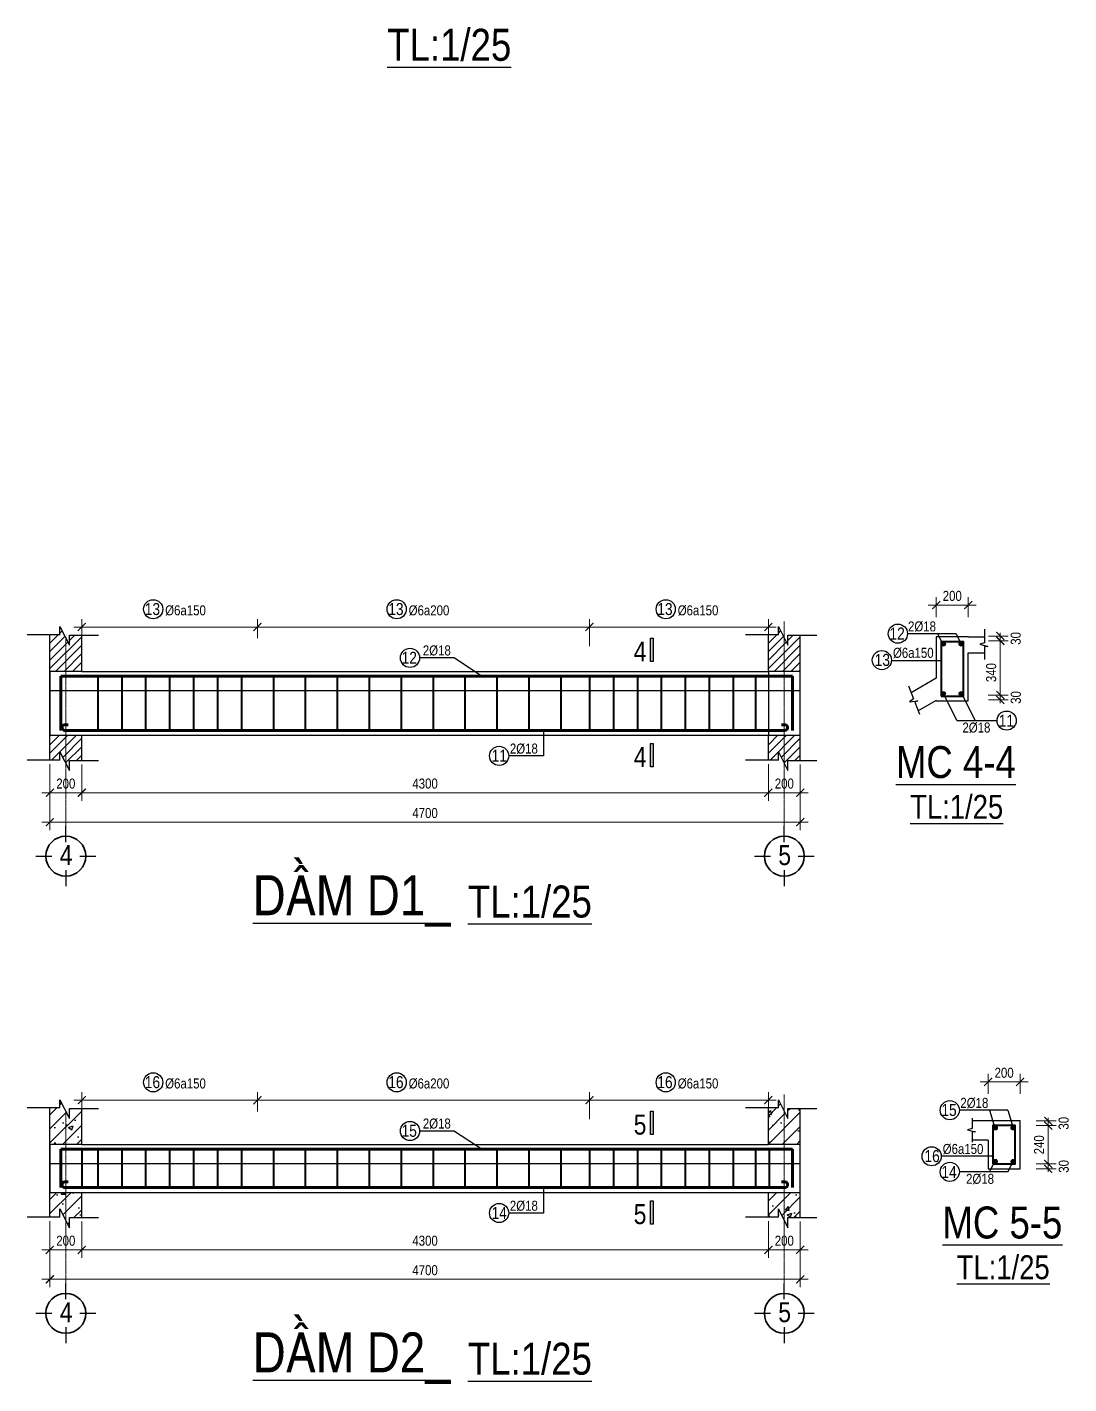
# Model space of a CAD drawing. Header units: inches. Extents: x 144294 to 230514, y 74821 to 112587.
# Drawn here: x 184535 to 191060, y 88328 to 96826 of the extents above; entities that cross this region are included whole.
import ezdxf
from ezdxf.enums import TextEntityAlignment as Align

# ---------------------------------------------------------------- set-up
doc = ezdxf.new("R2010")
doc.units = ezdxf.units.IN
doc.header["$LTSCALE"] = 3.5
doc.header["$MEASUREMENT"] = 0
doc.linetypes.add('CENTERX2', pattern=[4, 2.5, -0.5, 0.5, -0.5])
doc.linetypes.add('DASHEDX2', pattern=[1.5, 1, -0.5])
for name, color, linetype, lineweight in [('5.TRUC', 1, 'CENTERX2', 9), ('lop1', 7, 'Continuous', 30), ('lop3', 5, 'Continuous', 60), ('lop4', 6, 'Continuous', 40), ('VONGTRON', 7, 'Continuous', 35)]:
    doc.layers.add(name, color=color, linetype=linetype, lineweight=lineweight)
for name, color, linetype in [('duongkichthuoc', 4, 'Continuous'), ('NETDUTDUT', 4, 'DASHEDX2'), ('text', 3, 'Continuous')]:
    doc.layers.add(name, color=color, linetype=linetype)
doc.styles.add('Helve-Condense', font='VHELVCN0.TTF')
doc.styles.add('Text.Helve-condense', font='VHELVCN0.TTF')
doc.dimstyles.new('TL25', dxfattribs={"dimscale": 25, "dimtxt": 2.5, "dimasz": 2, "dimexe": 2, "dimexo": 1, "dimgap": 1, "dimtad": 1, "dimdec": 0, "dimzin": 0, "dimdsep": 46, "dimtxsty": 'Helve-Condense', "dimblk": 'ARCHTICK', "dimcen": 2, "dimdle": 2, "dimclrd": 4, "dimclre": 4, "dimclrt": 4, "dimadec": 0, "dimazin": 0, "dimtfac": 0.004, "dimtdec": 0, "dimtmove": 2, "dimatfit": 3, "dimfxl": 1, "dimtolj": 1, "dimtzin": 0, "dimlwd": 9, "dimlwe": 13, "dimarcsym": 1})

# ---------------------------------------------------------------- blocks, each defined once
blk = doc.blocks.new('_ArchTick')
at = {"color": 0, "linetype": 'ByBlock', "const_width": 0.15}
blk.add_lwpolyline([(-0.5, -0.5), (0.5, 0.5)], dxfattribs=at)
blk = doc.blocks.new('*D10')
at = {"layer": 'DEFPOINTS', "color": 0, "transparency": 16777216}
for p in [(190429.3, 93206.4), (190229.3, 93106.5), (190429.3, 93106.5)]:
    blk.add_point(p, dxfattribs=at)
at = {"layer": 'duongkichthuoc', "color": 4, "linetype": 'Continuous', "lineweight": 13, "transparency": 16777216}
for p, q in [((190229.3, 93131.5), (190229.3, 93256.4)), ((190429.3, 93131.5), (190429.3, 93256.4))]:
    blk.add_line(p, q, dxfattribs=at)
at = {"layer": 'duongkichthuoc', "color": 4, "linetype": 'Continuous', "lineweight": 9, "transparency": 16777216}
blk.add_line((190179.3, 93206.4), (190479.3, 93206.4), dxfattribs=at)
at = {"layer": 'duongkichthuoc', "color": 4, "lineweight": 9, "transparency": 16777216, "xscale": 50, "yscale": 50, "zscale": 50, "rotation": 180}
blk.add_blockref('_ArchTick', (190229.3, 93206.4), dxfattribs=at)
at = {"layer": 'duongkichthuoc', "color": 4, "lineweight": 9, "transparency": 16777216, "xscale": 50, "yscale": 50, "zscale": 50}
blk.add_blockref('_ArchTick', (190429.3, 93206.4), dxfattribs=at)
at = {"layer": 'duongkichthuoc', "color": 4, "transparency": 16777216, "insert": (190329.3, 93263.4), "char_height": 62.5, "attachment_point": 5, "style": 'Helve-Condense'}
blk.add_mtext('\\A1;200', dxfattribs=at)
blk = doc.blocks.new('*D11')
at = {"layer": 'DEFPOINTS', "color": 0, "transparency": 16777216}
for p in [(190530.9, 93012.6), (190530.9, 92982.6), (190630.4, 92982.6)]:
    blk.add_point(p, dxfattribs=at)
at = {"layer": 'duongkichthuoc', "color": 4, "linetype": 'Continuous', "lineweight": 13, "transparency": 16777216}
for p, q in [((190555.9, 93012.6), (190680.4, 93012.6)), ((190555.9, 92982.6), (190680.4, 92982.6))]:
    blk.add_line(p, q, dxfattribs=at)
at = {"layer": 'duongkichthuoc', "color": 4, "linetype": 'Continuous', "lineweight": 9, "transparency": 16777216}
blk.add_line((190630.4, 93012.6), (190630.4, 92982.6), dxfattribs=at)
at = {"layer": 'duongkichthuoc', "color": 4, "transparency": 16777216, "insert": (190727.1, 92997.6), "char_height": 62.5, "attachment_point": 5, "rotation": 90, "style": 'Helve-Condense'}
blk.add_mtext('\\A1;30', dxfattribs=at)
blk = doc.blocks.new('*D12')
at = {"layer": 'DEFPOINTS', "color": 0, "transparency": 16777216}
for p in [(190528.8, 92642.6), (190530.9, 92612.6), (190630.4, 92612.6)]:
    blk.add_point(p, dxfattribs=at)
at = {"layer": 'duongkichthuoc', "color": 4, "linetype": 'Continuous', "lineweight": 13, "transparency": 16777216}
for p, q in [((190553.8, 92642.6), (190680.4, 92642.6)), ((190555.9, 92612.6), (190680.4, 92612.6))]:
    blk.add_line(p, q, dxfattribs=at)
at = {"layer": 'duongkichthuoc', "color": 4, "linetype": 'Continuous', "lineweight": 9, "transparency": 16777216}
blk.add_line((190630.4, 92642.6), (190630.4, 92612.6), dxfattribs=at)
at = {"layer": 'duongkichthuoc', "color": 4, "transparency": 16777216, "insert": (190728, 92627.6), "char_height": 62.5, "attachment_point": 5, "rotation": 90, "style": 'Helve-Condense'}
blk.add_mtext('\\A1;30', dxfattribs=at)
blk = doc.blocks.new('*D82')
at = {"layer": 'DEFPOINTS', "color": 0, "transparency": 16777216}
for p in [(184877.6, 92232.8), (189177.6, 92235.7), (189177.6, 92031)]:
    blk.add_point(p, dxfattribs=at)
at = {"layer": 'duongkichthuoc', "color": 4, "linetype": 'Continuous', "lineweight": 13, "transparency": 16777216}
for p, q in [((184877.6, 92207.8), (184877.6, 91981)), ((189177.6, 92210.7), (189177.6, 91981))]:
    blk.add_line(p, q, dxfattribs=at)
at = {"layer": 'duongkichthuoc', "color": 4, "linetype": 'Continuous', "lineweight": 9, "transparency": 16777216}
blk.add_line((184827.6, 92031), (189227.6, 92031), dxfattribs=at)
at = {"layer": 'duongkichthuoc', "color": 4, "lineweight": 9, "transparency": 16777216, "xscale": 50, "yscale": 50, "zscale": 50, "rotation": 180}
blk.add_blockref('_ArchTick', (184877.6, 92031), dxfattribs=at)
at = {"layer": 'duongkichthuoc', "color": 4, "lineweight": 9, "transparency": 16777216, "xscale": 50, "yscale": 50, "zscale": 50}
blk.add_blockref('_ArchTick', (189177.6, 92031), dxfattribs=at)
at = {"layer": 'duongkichthuoc', "color": 4, "transparency": 16777216, "insert": (187027.6, 92087.9), "char_height": 62.5, "attachment_point": 5, "style": 'Helve-Condense'}
blk.add_mtext('\\A1;4300', dxfattribs=at)
blk = doc.blocks.new('*D83')
at = {"layer": 'DEFPOINTS', "color": 0, "transparency": 16777216}
for p in [(184677.6, 92235.7), (184877.6, 92232.8), (184877.6, 92031)]:
    blk.add_point(p, dxfattribs=at)
at = {"layer": 'duongkichthuoc', "color": 4, "linetype": 'Continuous', "lineweight": 13, "transparency": 16777216}
for p, q in [((184677.6, 92210.7), (184677.6, 91981)), ((184877.6, 92207.8), (184877.6, 91981))]:
    blk.add_line(p, q, dxfattribs=at)
at = {"layer": 'duongkichthuoc', "color": 4, "linetype": 'Continuous', "lineweight": 9, "transparency": 16777216}
blk.add_line((184627.6, 92031), (184927.6, 92031), dxfattribs=at)
at = {"layer": 'duongkichthuoc', "color": 4, "lineweight": 9, "transparency": 16777216, "xscale": 50, "yscale": 50, "zscale": 50, "rotation": 180}
blk.add_blockref('_ArchTick', (184677.6, 92031), dxfattribs=at)
at = {"layer": 'duongkichthuoc', "color": 4, "lineweight": 9, "transparency": 16777216, "xscale": 50, "yscale": 50, "zscale": 50}
blk.add_blockref('_ArchTick', (184877.6, 92031), dxfattribs=at)
at = {"layer": 'duongkichthuoc', "color": 4, "transparency": 16777216, "insert": (184777.6, 92087.9), "char_height": 62.5, "attachment_point": 5, "style": 'Helve-Condense'}
blk.add_mtext('\\A1;200', dxfattribs=at)
blk = doc.blocks.new('*D84')
at = {"layer": 'DEFPOINTS', "color": 0, "transparency": 16777216}
for p in [(189177.6, 92235.7), (189377.6, 92232.8), (189377.6, 92031)]:
    blk.add_point(p, dxfattribs=at)
at = {"layer": 'duongkichthuoc', "color": 4, "linetype": 'Continuous', "lineweight": 13, "transparency": 16777216}
for p, q in [((189177.6, 92210.7), (189177.6, 91981)), ((189377.6, 92207.8), (189377.6, 91981))]:
    blk.add_line(p, q, dxfattribs=at)
at = {"layer": 'duongkichthuoc', "color": 4, "linetype": 'Continuous', "lineweight": 9, "transparency": 16777216}
blk.add_line((189127.6, 92031), (189427.6, 92031), dxfattribs=at)
at = {"layer": 'duongkichthuoc', "color": 4, "lineweight": 9, "transparency": 16777216, "xscale": 50, "yscale": 50, "zscale": 50, "rotation": 180}
blk.add_blockref('_ArchTick', (189177.6, 92031), dxfattribs=at)
at = {"layer": 'duongkichthuoc', "color": 4, "lineweight": 9, "transparency": 16777216, "xscale": 50, "yscale": 50, "zscale": 50}
blk.add_blockref('_ArchTick', (189377.6, 92031), dxfattribs=at)
at = {"layer": 'duongkichthuoc', "color": 4, "transparency": 16777216, "insert": (189277.6, 92087.9), "char_height": 62.5, "attachment_point": 5, "style": 'Helve-Condense'}
blk.add_mtext('\\A1;200', dxfattribs=at)
blk = doc.blocks.new('*D81')
at = {"layer": 'DEFPOINTS', "color": 0, "transparency": 16777216}
for p in [(184677.6, 92031), (189377.6, 92031), (189377.6, 91846.5)]:
    blk.add_point(p, dxfattribs=at)
at = {"layer": 'duongkichthuoc', "color": 4, "linetype": 'Continuous', "lineweight": 13, "transparency": 16777216}
for p, q in [((184677.6, 92006), (184677.6, 91796.5)), ((189377.6, 92006), (189377.6, 91796.5))]:
    blk.add_line(p, q, dxfattribs=at)
at = {"layer": 'duongkichthuoc', "color": 4, "linetype": 'Continuous', "lineweight": 9, "transparency": 16777216}
blk.add_line((184627.6, 91846.5), (189427.6, 91846.5), dxfattribs=at)
at = {"layer": 'duongkichthuoc', "color": 4, "lineweight": 9, "transparency": 16777216, "xscale": 50, "yscale": 50, "zscale": 50, "rotation": 180}
blk.add_blockref('_ArchTick', (184677.6, 91846.5), dxfattribs=at)
at = {"layer": 'duongkichthuoc', "color": 4, "lineweight": 9, "transparency": 16777216, "xscale": 50, "yscale": 50, "zscale": 50}
blk.add_blockref('_ArchTick', (189377.6, 91846.5), dxfattribs=at)
at = {"layer": 'duongkichthuoc', "color": 4, "transparency": 16777216, "insert": (187027.6, 91903.4), "char_height": 62.5, "attachment_point": 5, "style": 'Helve-Condense'}
blk.add_mtext('\\A1;4700', dxfattribs=at)
blk = doc.blocks.new('*D86')
at = {"layer": 'DEFPOINTS', "color": 0, "transparency": 16777216}
for p in [(184877.6, 89369.3), (189177.6, 89372.2), (189177.6, 89167.5)]:
    blk.add_point(p, dxfattribs=at)
at = {"layer": 'duongkichthuoc', "color": 4, "linetype": 'Continuous', "lineweight": 13, "transparency": 16777216}
for p, q in [((184877.6, 89344.3), (184877.6, 89117.5)), ((189177.6, 89347.2), (189177.6, 89117.5))]:
    blk.add_line(p, q, dxfattribs=at)
at = {"layer": 'duongkichthuoc', "color": 4, "linetype": 'Continuous', "lineweight": 9, "transparency": 16777216}
blk.add_line((184827.6, 89167.5), (189227.6, 89167.5), dxfattribs=at)
at = {"layer": 'duongkichthuoc', "color": 4, "lineweight": 9, "transparency": 16777216, "xscale": 50, "yscale": 50, "zscale": 50, "rotation": 180}
blk.add_blockref('_ArchTick', (184877.6, 89167.5), dxfattribs=at)
at = {"layer": 'duongkichthuoc', "color": 4, "lineweight": 9, "transparency": 16777216, "xscale": 50, "yscale": 50, "zscale": 50}
blk.add_blockref('_ArchTick', (189177.6, 89167.5), dxfattribs=at)
at = {"layer": 'duongkichthuoc', "color": 4, "transparency": 16777216, "insert": (187027.6, 89224.4), "char_height": 62.5, "attachment_point": 5, "style": 'Helve-Condense'}
blk.add_mtext('\\A1;4300', dxfattribs=at)
blk = doc.blocks.new('*D87')
at = {"layer": 'DEFPOINTS', "color": 0, "transparency": 16777216}
for p in [(184677.6, 89372.2), (184877.6, 89369.3), (184877.6, 89167.5)]:
    blk.add_point(p, dxfattribs=at)
at = {"layer": 'duongkichthuoc', "color": 4, "linetype": 'Continuous', "lineweight": 13, "transparency": 16777216}
for p, q in [((184677.6, 89347.2), (184677.6, 89117.5)), ((184877.6, 89344.3), (184877.6, 89117.5))]:
    blk.add_line(p, q, dxfattribs=at)
at = {"layer": 'duongkichthuoc', "color": 4, "linetype": 'Continuous', "lineweight": 9, "transparency": 16777216}
blk.add_line((184627.6, 89167.5), (184927.6, 89167.5), dxfattribs=at)
at = {"layer": 'duongkichthuoc', "color": 4, "lineweight": 9, "transparency": 16777216, "xscale": 50, "yscale": 50, "zscale": 50, "rotation": 180}
blk.add_blockref('_ArchTick', (184677.6, 89167.5), dxfattribs=at)
at = {"layer": 'duongkichthuoc', "color": 4, "lineweight": 9, "transparency": 16777216, "xscale": 50, "yscale": 50, "zscale": 50}
blk.add_blockref('_ArchTick', (184877.6, 89167.5), dxfattribs=at)
at = {"layer": 'duongkichthuoc', "color": 4, "transparency": 16777216, "insert": (184777.6, 89224.4), "char_height": 62.5, "attachment_point": 5, "style": 'Helve-Condense'}
blk.add_mtext('\\A1;200', dxfattribs=at)
blk = doc.blocks.new('*D88')
at = {"layer": 'DEFPOINTS', "color": 0, "transparency": 16777216}
for p in [(189177.6, 89372.2), (189377.6, 89369.3), (189377.6, 89167.5)]:
    blk.add_point(p, dxfattribs=at)
at = {"layer": 'duongkichthuoc', "color": 4, "linetype": 'Continuous', "lineweight": 13, "transparency": 16777216}
for p, q in [((189177.6, 89347.2), (189177.6, 89117.5)), ((189377.6, 89344.3), (189377.6, 89117.5))]:
    blk.add_line(p, q, dxfattribs=at)
at = {"layer": 'duongkichthuoc', "color": 4, "linetype": 'Continuous', "lineweight": 9, "transparency": 16777216}
blk.add_line((189127.6, 89167.5), (189427.6, 89167.5), dxfattribs=at)
at = {"layer": 'duongkichthuoc', "color": 4, "lineweight": 9, "transparency": 16777216, "xscale": 50, "yscale": 50, "zscale": 50, "rotation": 180}
blk.add_blockref('_ArchTick', (189177.6, 89167.5), dxfattribs=at)
at = {"layer": 'duongkichthuoc', "color": 4, "lineweight": 9, "transparency": 16777216, "xscale": 50, "yscale": 50, "zscale": 50}
blk.add_blockref('_ArchTick', (189377.6, 89167.5), dxfattribs=at)
at = {"layer": 'duongkichthuoc', "color": 4, "transparency": 16777216, "insert": (189277.6, 89224.4), "char_height": 62.5, "attachment_point": 5, "style": 'Helve-Condense'}
blk.add_mtext('\\A1;200', dxfattribs=at)
blk = doc.blocks.new('*D85')
at = {"layer": 'DEFPOINTS', "color": 0, "transparency": 16777216}
for p in [(184677.6, 89167.5), (189377.6, 89167.5), (189377.6, 88983)]:
    blk.add_point(p, dxfattribs=at)
at = {"layer": 'duongkichthuoc', "color": 4, "linetype": 'Continuous', "lineweight": 13, "transparency": 16777216}
for p, q in [((184677.6, 89142.5), (184677.6, 88933)), ((189377.6, 89142.5), (189377.6, 88933))]:
    blk.add_line(p, q, dxfattribs=at)
at = {"layer": 'duongkichthuoc', "color": 4, "linetype": 'Continuous', "lineweight": 9, "transparency": 16777216}
blk.add_line((184627.6, 88983), (189427.6, 88983), dxfattribs=at)
at = {"layer": 'duongkichthuoc', "color": 4, "lineweight": 9, "transparency": 16777216, "xscale": 50, "yscale": 50, "zscale": 50, "rotation": 180}
blk.add_blockref('_ArchTick', (184677.6, 88983), dxfattribs=at)
at = {"layer": 'duongkichthuoc', "color": 4, "lineweight": 9, "transparency": 16777216, "xscale": 50, "yscale": 50, "zscale": 50}
blk.add_blockref('_ArchTick', (189377.6, 88983), dxfattribs=at)
at = {"layer": 'duongkichthuoc', "color": 4, "transparency": 16777216, "insert": (187027.6, 89039.9), "char_height": 62.5, "attachment_point": 5, "style": 'Helve-Condense'}
blk.add_mtext('\\A1;4700', dxfattribs=at)
blk = doc.blocks.new('*D89')
at = {"layer": 'DEFPOINTS', "color": 0, "transparency": 16777216}
for p in [(190754.4, 90219.4), (190554.4, 90119.4), (190754.4, 90119.4)]:
    blk.add_point(p, dxfattribs=at)
at = {"layer": 'duongkichthuoc', "color": 4, "linetype": 'Continuous', "lineweight": 13, "transparency": 16777216}
for p, q in [((190554.4, 90144.4), (190554.4, 90269.4)), ((190754.4, 90144.4), (190754.4, 90269.4))]:
    blk.add_line(p, q, dxfattribs=at)
at = {"layer": 'duongkichthuoc', "color": 4, "linetype": 'Continuous', "lineweight": 9, "transparency": 16777216}
blk.add_line((190504.4, 90219.4), (190804.4, 90219.4), dxfattribs=at)
at = {"layer": 'duongkichthuoc', "color": 4, "lineweight": 9, "transparency": 16777216, "xscale": 50, "yscale": 50, "zscale": 50, "rotation": 180}
blk.add_blockref('_ArchTick', (190554.4, 90219.4), dxfattribs=at)
at = {"layer": 'duongkichthuoc', "color": 4, "lineweight": 9, "transparency": 16777216, "xscale": 50, "yscale": 50, "zscale": 50}
blk.add_blockref('_ArchTick', (190754.4, 90219.4), dxfattribs=at)
at = {"layer": 'duongkichthuoc', "color": 4, "transparency": 16777216, "insert": (190654.4, 90276.3), "char_height": 62.5, "attachment_point": 5, "style": 'Helve-Condense'}
blk.add_mtext('\\A1;200', dxfattribs=at)

msp = doc.modelspace()

# ---------------------------------------------------------------- hatches: boundary and pattern name
at = {"layer": 'duongkichthuoc'}
h = msp.add_hatch(dxfattribs=at)
h.set_pattern_fill('ANSI31', color=0, scale=300, style=0)
h.set_pattern_definition([(45, (-9248.5, -14143.5), (-26.516504, 26.516504), [])])
h.paths.add_polyline_path([(184777.6, 92998.2), (184740.4, 93071.5), (184740.4, 93020.2), (184677.6, 93020.2), (184677.6, 92791.2), (184777.6, 92791.2)])
h.paths.add_polyline_path([(184877.6, 93017.2), (184799.9, 93017.2), (184799.9, 92954.2), (184777.6, 92998.2), (184777.6, 92791.2), (184877.6, 92791.2)])
h.paths.add_polyline_path([(184777.6, 92391.2), (184677.6, 92391.2), (184677.6, 92235.7), (184740.4, 92235.7), (184740.4, 92287), (184777.6, 92213.7)])
h.paths.add_polyline_path([(184877.6, 92391.2), (184777.6, 92391.2), (184777.6, 92213.7), (184799.9, 92169.8), (184799.9, 92232.8), (184877.6, 92232.8)])
h = msp.add_hatch(dxfattribs=at)
h.set_pattern_fill('ANSI31', color=0, scale=300, style=0)
h.set_pattern_definition([(45, (-4748.5, -14143.5), (-26.516504, 26.516504), [])])
h.paths.add_polyline_path([(189277.6, 92998.2), (189240.4, 93071.5), (189240.4, 93020.2), (189177.6, 93020.2), (189177.6, 92791.2), (189277.6, 92791.2)])
h.paths.add_polyline_path([(189377.6, 93017.2), (189299.9, 93017.2), (189299.9, 92954.2), (189277.6, 92998.2), (189277.6, 92791.2), (189377.6, 92791.2)])
h.paths.add_polyline_path([(189277.6, 92391.2), (189177.6, 92391.2), (189177.6, 92235.7), (189240.4, 92235.7), (189240.4, 92287), (189277.6, 92213.7)])
h.paths.add_polyline_path([(189377.6, 92391.2), (189277.6, 92391.2), (189277.6, 92213.7), (189299.9, 92169.8), (189299.9, 92232.8), (189377.6, 92232.8)])
h = msp.add_hatch(dxfattribs=at)
h.set_pattern_fill('ANSI31', color=0, scale=500, style=0)
h.paths.add_polyline_path([(184677.6, 89827.7), (184777.6, 89827.7), (184777.6, 90034.7), (184740.4, 90108), (184740.4, 90056.7), (184677.6, 90056.7)])
h.paths.add_polyline_path([(184877.6, 90053.7), (184799.9, 90053.7), (184799.9, 89990.7), (184777.6, 90034.7), (184777.6, 89827.7), (184877.6, 89827.7)])
h.paths.add_polyline_path([(184877.6, 89527.7), (184777.6, 89527.7), (184777.6, 89350.2), (184799.9, 89306.3), (184799.9, 89369.3), (184877.6, 89369.3)])
h.paths.add_polyline_path([(184677.6, 89527.7), (184677.6, 89372.2), (184740.4, 89372.2), (184740.4, 89423.5), (184777.6, 89350.2), (184777.6, 89527.7)])
h.paths.add_polyline_path([(189277.6, 90034.7), (189240.4, 90108), (189240.4, 90056.7), (189177.6, 90056.7), (189177.6, 89986.2), (189177.6, 89827.7), (189277.6, 89827.7)])
h.paths.add_polyline_path([(189277.6, 89827.7), (189377.6, 89827.7), (189377.6, 90053.7), (189299.9, 90053.7), (189299.9, 89990.7), (189277.6, 90034.7)])
h.paths.add_polyline_path([(189277.6, 89350.2), (189299.9, 89306.3), (189299.9, 89369.3), (189377.6, 89369.3), (189377.6, 89527.7), (189277.6, 89527.7)])
h.paths.add_polyline_path([(189177.6, 89372.2), (189240.4, 89372.2), (189240.4, 89423.5), (189277.6, 89350.2), (189277.6, 89527.7), (189177.6, 89527.7)])
h = msp.add_hatch(dxfattribs=at)
h.set_pattern_fill('AR-CONC', color=0, scale=40, style=0)
h.set_pattern_definition([(50, (0, 0), (286.90407, -25.10085), [30, -330]), (355, (0, 0), (-55.50053, 300.87685), [24, -264]), (100.4514, (23.9, -2.1), (231.40375, 275.7758), [25.49608, -280.45684]), (46.1842, (0, 80), (426.8964, -66.2076), [45, -495]), (96.6356, (35.57, 74.5), (373.8651, 389.64715), [38.2441, -420.6852]), (351.1842, (0, 80), (373.8648, 389.6474), [36, -396]), (21, (40, 60), (238.76282, -161.04756), [30, -330]), (326, (40, 60), (97.32613, 290.06), [24, -264]), (71.4514, (59.9, 46.58), (336.08905, 129.0122), [25.49608, -280.45684]), (37.5, (0, 0), (4.86394, 133.15754), [0, -260.8, 0, -268, 0, -265]), (7.5, (0, 0), (105.227815, 157.76468), [0, -152.8, 0, -254.8, 0, -101]), (327.5, (-89.2, 0), (213.528974, -9.02195), [0, -100, 0, -312, 0, -414]), (317.5, (-129.2, 0), (233.27447, 40.042), [0, -130, 0, -207.2, 0, -294])])
h.paths.add_polyline_path([(184777.6, 90034.7), (184740.4, 90108), (184740.4, 90056.7), (184677.6, 90056.7), (184677.6, 89827.7), (184777.6, 89827.7)])
h.paths.add_polyline_path([(184877.6, 90053.7), (184799.9, 90053.7), (184799.9, 89990.7), (184777.6, 90034.7), (184777.6, 89827.7), (184877.6, 89827.7)])
h.paths.add_polyline_path([(184677.6, 89372.2), (184740.4, 89372.2), (184740.4, 89423.5), (184777.6, 89350.2), (184777.6, 89527.7), (184677.6, 89527.7)])
h.paths.add_polyline_path([(184777.6, 89350.2), (184799.9, 89306.3), (184799.9, 89369.3), (184877.6, 89369.3), (184877.6, 89527.7), (184777.6, 89527.7)])
h.paths.add_polyline_path([(189277.6, 90034.7), (189240.4, 90108), (189240.4, 90056.7), (189177.6, 90056.7), (189177.6, 89986.2), (189177.6, 89827.7), (189277.6, 89827.7)])
h.paths.add_polyline_path([(189277.6, 89827.7), (189377.6, 89827.7), (189377.6, 90053.7), (189299.9, 90053.7), (189299.9, 89990.7), (189277.6, 90034.7)])
h.paths.add_polyline_path([(189277.6, 89527.7), (189177.6, 89527.7), (189177.6, 89372.2), (189240.4, 89372.2), (189240.4, 89423.5), (189277.6, 89350.2)])
h.paths.add_polyline_path([(189277.6, 89350.2), (189299.9, 89306.3), (189299.9, 89369.3), (189377.6, 89369.3), (189377.6, 89527.7), (189277.6, 89527.7)])
at = {"layer": 'text', "ltscale": 100}
for points in [[(188439.5, 92853.1), (188456, 92853.1), (188456, 92998.9), (188439.5, 92998.9)], [(188439.5, 92192.6), (188456, 92192.6), (188456, 92338.4), (188439.5, 92338.4)], [(188439.5, 89889.6), (188456, 89889.6), (188456, 90035.4), (188439.5, 90035.4)], [(188439.5, 89329.1), (188456, 89329.1), (188456, 89474.9), (188439.5, 89474.9)]]:
    msp.add_hatch(color=256, dxfattribs=at).paths.add_polyline_path(points)
at = {"layer": 'text'}
for points in [[(190286.2, 92962.2, 1), (190261.2, 92962.2, 1)], [(190397.8, 92962.2, 1), (190372.8, 92962.2, 1)], [(190286.2, 92652.1, 1), (190261.2, 92652.1, 1)], [(190397.8, 92652.1, 1), (190372.8, 92652.1, 1)], [(190611.3, 89931.2, 1), (190586.3, 89931.2, 1)], [(190723, 89931.2, 1), (190698, 89931.2, 1)], [(190611.3, 89721.1, 1), (190586.3, 89721.1, 1)], [(190723, 89721.1, 1), (190698, 89721.1, 1)]]:
    msp.add_hatch(color=256, dxfattribs=at).paths.add_polyline_path(points)

# ---------------------------------------------------------------- linework, layer by layer
for p, q in [((184740.4, 93020.2), (184740.4, 93071.5)), ((184740.4, 93071.5), (184799.9, 92954.2)), ((189240.4, 93020.2), (189240.4, 93071.5)), ((189240.4, 93071.5), (189299.9, 92954.2)), ((184740.4, 93020.2), (184535.4, 93020.2)), ((184799.9, 92954.2), (184799.9, 93017.2)), ((184799.9, 93017.2), (184981.9, 93017.2)), ((189240.4, 93020.2), (189035.4, 93020.2)), ((189299.9, 92954.2), (189299.9, 93017.2)), ((189299.9, 93017.2), (189481.9, 93017.2)), ((184740.4, 92235.7), (184535.4, 92235.7)), ((184740.4, 92235.7), (184740.4, 92287)), ((184740.4, 92287), (184799.9, 92169.8)), ((184799.9, 92169.8), (184799.9, 92232.8)), ((184799.9, 92232.8), (184981.9, 92232.8)), ((189240.4, 92235.7), (189035.4, 92235.7)), ((189240.4, 92235.7), (189240.4, 92287)), ((189240.4, 92287), (189299.9, 92169.8)), ((189299.9, 92169.8), (189299.9, 92232.8)), ((189299.9, 92232.8), (189481.9, 92232.8)), ((184740.4, 90056.7), (184740.4, 90108)), ((184740.4, 90108), (184799.9, 89990.7)), ((189240.4, 90056.7), (189240.4, 90108)), ((189240.4, 90108), (189299.9, 89990.7)), ((184740.4, 90056.7), (184535.4, 90056.7)), ((184799.9, 89990.7), (184799.9, 90053.7)), ((184799.9, 90053.7), (184981.9, 90053.7)), ((189240.4, 90056.7), (189035.4, 90056.7)), ((189299.9, 89990.7), (189299.9, 90053.7)), ((189299.9, 90053.7), (189481.9, 90053.7)), ((184740.4, 89372.2), (184740.4, 89423.5)), ((184740.4, 89423.5), (184799.9, 89306.3)), ((189240.4, 89372.2), (189240.4, 89423.5)), ((189240.4, 89423.5), (189299.9, 89306.3)), ((184740.4, 89372.2), (184535.4, 89372.2)), ((184799.9, 89306.3), (184799.9, 89369.3)), ((184799.9, 89369.3), (184981.9, 89369.3)), ((189240.4, 89372.2), (189035.4, 89372.2)), ((189299.9, 89306.3), (189299.9, 89369.3)), ((189299.9, 89369.3), (189481.9, 89369.3))]:
    msp.add_line(p, q)
at = {"layer": '5.TRUC'}
for p, q in [((189277.6, 91821.2), (189277.6, 93104)), ((184777.6, 91821.2), (184777.6, 92998.2)), ((189277.6, 88957.7), (189277.6, 90140.5)), ((184777.6, 88957.7), (184777.6, 90034.7))]:
    msp.add_line(p, q, dxfattribs=at)
at = {"layer": 'duongkichthuoc', "color": 4, "linetype": 'Continuous', "lineweight": 9}
for p, q in [((184827.6, 93069), (186027.6, 93069)), ((185927.6, 93069), (188107.1, 93069)), ((188007.1, 93069), (189227.6, 93069)), ((184827.6, 90105.5), (186027.6, 90105.5)), ((185927.6, 90105.5), (188107.1, 90105.5)), ((188007.1, 90105.5), (189227.6, 90105.5))]:
    msp.add_line(p, q, dxfattribs=at)
at = {"layer": 'duongkichthuoc', "color": 4, "linetype": 'Continuous', "lineweight": 13}
for p, q in [((184877.6, 92998.2), (184877.6, 93119)), ((185977.6, 92998.2), (185977.6, 93119)), ((185977.6, 92998.2), (185977.6, 93119)), ((188057.1, 92949.7), (188057.1, 93119)), ((188057.1, 92949.7), (188057.1, 93119)), ((189177.6, 92949.7), (189177.6, 93119)), ((190555.9, 92982.6), (190680.4, 92982.6)), ((190630.4, 93032.6), (190630.4, 92592.6)), ((190553.8, 92642.6), (190680.4, 92642.6)), ((184877.6, 90034.7), (184877.6, 90155.5)), ((185977.6, 90034.7), (185977.6, 90155.5)), ((185977.6, 90034.7), (185977.6, 90155.5)), ((188057.1, 89986.2), (188057.1, 90155.5)), ((188057.1, 89986.2), (188057.1, 90155.5)), ((189177.6, 89986.2), (189177.6, 90155.5)), ((190856, 89975.5), (190980.5, 89975.5)), ((190856, 89945.5), (190980.5, 89945.5)), ((190856, 89945.5), (190980.5, 89945.5)), ((190930.5, 89995.5), (190930.5, 89655.5)), ((190930.5, 89975.5), (190930.5, 89945.5)), ((190854, 89705.5), (190980.5, 89705.5)), ((190854, 89705.5), (190980.5, 89705.5)), ((190856, 89675.5), (190980.5, 89675.5)), ((190930.5, 89705.5), (190930.5, 89675.5))]:
    msp.add_line(p, q, dxfattribs=at)
at = {"layer": 'lop1'}
for p, q in [((184677.6, 92235.7), (184677.6, 93020.2)), ((184877.6, 92791.2), (184877.6, 93017.2)), ((189177.6, 92791.2), (189177.6, 93020.2)), ((189377.6, 92232.8), (189377.6, 93017.2)), ((190429.3, 93006.5), (190530.9, 93006.5)), ((190530.9, 93055.8), (190530.9, 92969.3)), ((190429.3, 92906.5), (190530.9, 92906.5)), ((190530.9, 92969.3), (190502, 92961.3)), ((190502, 92961.3), (190551.4, 92947.1)), ((190551.4, 92947.1), (190530.9, 92947.1)), ((190530.9, 92947.1), (190530.9, 92865.9)), ((184877.6, 92791.2), (189177.6, 92791.2)), ((189177.6, 92791.2), (189177.6, 92391.2)), ((190229.3, 92748), (190071.9, 92657.2)), ((190055.3, 92699.7), (190086.7, 92619.1)), ((190086.7, 92619.1), (190062.7, 92601.2)), ((190062.7, 92601.2), (190113.9, 92605.8)), ((190113.9, 92605.8), (190094.8, 92598.4)), ((190094.8, 92598.4), (190124.2, 92522.8)), ((190229.3, 92609.5), (190115.9, 92544.1)), ((184877.6, 92232.8), (184877.6, 92391.2)), ((184877.6, 92391.2), (189177.6, 92391.2)), ((189177.6, 92235.7), (189177.6, 92391.2)), ((184777.6, 91721.2), (184777.6, 91821.2)), ((189277.6, 91721.2), (189277.6, 91821.2)), ((184590.1, 91633.7), (184690.1, 91633.7)), ((184865.1, 91633.7), (184965.1, 91633.7)), ((189090.1, 91633.7), (189190.1, 91633.7)), ((189365.1, 91633.7), (189465.1, 91633.7)), ((184777.6, 91546.2), (184777.6, 91446.2)), ((189277.6, 91546.2), (189277.6, 91446.2)), ((184677.6, 89372.2), (184677.6, 90056.7)), ((184877.6, 89827.7), (184877.6, 90053.7)), ((189177.6, 89827.7), (189177.6, 90056.7)), ((189377.6, 89369.3), (189377.6, 90053.7)), ((190454.4, 89928.3), (190425.6, 89920.3)), ((190425.6, 89920.3), (190474.9, 89906.1)), ((190454.4, 89992), (190454.4, 89928.3)), ((190554.4, 89975.5), (190454.4, 89975.5)), ((184877.6, 89827.7), (189177.6, 89827.7)), ((190474.9, 89906.1), (190454.4, 89906.1)), ((190454.4, 89906.1), (190454.4, 89843)), ((190554.4, 89855.5), (190454.4, 89855.5)), ((184877.6, 89369.3), (184877.6, 89527.7)), ((184877.6, 89527.7), (189177.6, 89527.7)), ((189177.6, 89372.2), (189177.6, 89527.7)), ((184777.6, 88857.7), (184777.6, 88957.7)), ((189277.6, 88857.7), (189277.6, 88957.7)), ((184590.1, 88770.2), (184690.1, 88770.2)), ((184865.1, 88770.2), (184965.1, 88770.2)), ((189090.1, 88770.2), (189190.1, 88770.2)), ((189365.1, 88770.2), (189465.1, 88770.2)), ((184777.6, 88682.7), (184777.6, 88582.7)), ((189277.6, 88682.7), (189277.6, 88582.7))]:
    msp.add_line(p, q, dxfattribs=at)
for points in [[(190429.3, 93006.5), (190229.3, 93006.5), (190229.3, 92748)], [(190229.3, 92609.5), (190229.3, 92606.5), (190429.3, 92606.5), (190429.3, 92906.5)], [(184877.6, 92791.2), (184677.6, 92791.2), (184677.6, 92391.2), (184877.6, 92391.2)], [(189177.6, 92391.2), (189377.6, 92391.2), (189377.6, 92791.2), (189177.6, 92791.2)], [(190554.4, 89855.5), (190554.4, 89675.5), (190754.4, 89675.5), (190754.4, 89975.5), (190554.4, 89975.5)], [(184877.6, 89827.7), (184677.6, 89827.7), (184677.6, 89527.7), (184877.6, 89527.7)], [(189177.6, 89527.7), (189377.6, 89527.7), (189377.6, 89827.7), (189177.6, 89827.7)]]:
    msp.add_lwpolyline(points, dxfattribs=at)
at = {"layer": 'lop3'}
for p, q in [((184746.1, 92421.2), (184746.1, 92761.2)), ((184746.1, 92761.2), (189329.5, 92761.2)), ((189329.5, 92761.2), (189329.5, 92421.2)), ((184772.1, 92457.2), (184792.1, 92457.2)), ((184772.1, 92421.2), (189280.2, 92421.2)), ((189280.2, 92457.2), (189260.2, 92457.2)), ((184746.1, 89557.7), (184746.1, 89797.7)), ((184746.1, 89797.7), (189329.5, 89797.7)), ((189329.5, 89797.7), (189329.5, 89557.7)), ((184772.1, 89593.7), (184792.1, 89593.7)), ((189280.2, 89593.7), (189260.2, 89593.7)), ((184772.1, 89557.7), (189280.2, 89557.7))]:
    msp.add_line(p, q, dxfattribs=at)
for centre, start, end in [((184772.1, 92439.2), 90, 270), ((189280.2, 92439.2), 270, 90), ((184772.1, 89575.7), 90, 270), ((189280.2, 89575.7), 270, 90)]:
    msp.add_arc(centre, 18, start, end, dxfattribs=at)
at = {"layer": 'lop4'}
for p, q in [((184977.6, 92761.2), (184977.6, 92421.2)), ((185127.6, 92761.2), (185127.6, 92421.2)), ((185277.6, 92761.2), (185277.6, 92421.2)), ((185427.6, 92761.2), (185427.6, 92421.2)), ((185577.6, 92761.2), (185577.6, 92421.2)), ((185727.6, 92761.2), (185727.6, 92421.2)), ((185877.6, 92761.2), (185877.6, 92421.2)), ((186077.6, 92761.2), (186077.6, 92421.2)), ((186277.6, 92761.2), (186277.6, 92421.2)), ((186477.6, 92761.2), (186477.6, 92421.2)), ((186677.6, 92761.2), (186677.6, 92421.2)), ((186877.6, 92761.2), (186877.6, 92421.2)), ((187077.6, 92761.2), (187077.6, 92421.2)), ((187277.6, 92761.2), (187277.6, 92421.2)), ((187477.6, 92761.2), (187477.6, 92421.2)), ((187677.6, 92761.2), (187677.6, 92421.2)), ((187877.6, 92761.2), (187877.6, 92421.2)), ((188057.1, 92761.2), (188057.1, 92421.2)), ((188207.1, 92761.2), (188207.1, 92421.2)), ((188357.1, 92761.2), (188357.1, 92421.2)), ((188507.1, 92761.2), (188507.1, 92421.2)), ((188657.1, 92761.2), (188657.1, 92421.2)), ((188807.1, 92761.2), (188807.1, 92421.2)), ((188957.1, 92761.2), (188957.1, 92421.2)), ((189096.6, 92761.2), (189096.6, 92421.2)), ((184877.6, 89797.7), (184877.6, 89557.7)), ((184977.6, 89797.7), (184977.6, 89557.7)), ((184977.6, 89797.7), (184977.6, 89557.7)), ((185127.6, 89797.7), (185127.6, 89557.7)), ((185277.6, 89797.7), (185277.6, 89557.7)), ((185427.6, 89797.7), (185427.6, 89557.7)), ((185577.6, 89797.7), (185577.6, 89557.7)), ((185727.6, 89797.7), (185727.6, 89557.7)), ((185877.6, 89797.7), (185877.6, 89557.7)), ((186077.6, 89797.7), (186077.6, 89557.7)), ((186277.6, 89797.7), (186277.6, 89557.7)), ((186477.6, 89797.7), (186477.6, 89557.7)), ((186677.6, 89797.7), (186677.6, 89557.7)), ((186877.6, 89797.7), (186877.6, 89557.7)), ((187077.6, 89797.7), (187077.6, 89557.7)), ((187277.6, 89797.7), (187277.6, 89557.7)), ((187477.6, 89797.7), (187477.6, 89557.7)), ((187677.6, 89797.7), (187677.6, 89557.7)), ((187877.6, 89797.7), (187877.6, 89557.7)), ((188057.1, 89797.7), (188057.1, 89557.7)), ((188207.1, 89797.7), (188207.1, 89557.7)), ((188357.1, 89797.7), (188357.1, 89557.7)), ((188507.1, 89797.7), (188507.1, 89557.7)), ((188657.1, 89797.7), (188657.1, 89557.7)), ((188807.1, 89797.7), (188807.1, 89557.7)), ((188957.1, 89797.7), (188957.1, 89557.7)), ((189096.6, 89797.7), (189096.6, 89557.7)), ((189182.2, 89797.7), (189182.2, 89557.7))]:
    msp.add_line(p, q, dxfattribs=at)
for points in [[(190259.3, 92636.5), (190399.3, 92636.5), (190399.3, 92976.5), (190259.3, 92976.5)], [(190584.4, 89705.5), (190724.4, 89705.5), (190724.4, 89945.5), (190584.4, 89945.5)]]:
    msp.add_lwpolyline(points, close=True, dxfattribs=at)
at = {"layer": 'NETDUTDUT'}
for p, q in [((184677.6, 92671.2), (189377.6, 92671.2)), ((184677.6, 89707.7), (189377.6, 89707.7))]:
    msp.add_line(p, q, dxfattribs=at)
at = {"layer": 'text'}
for p, q in [((190353, 93027.1), (190049, 93027.2)), ((190238, 93027.1), (190270.3, 92962.2)), ((190353, 93027.1), (190385.3, 92962.2)), ((187211.5, 92875.5), (186993.4, 92875.5)), ((187211.5, 92875.5), (187386, 92761.2)), ((190259.3, 92857), (189948.4, 92857)), ((190357.9, 92482.7), (190273.7, 92652.1)), ((190472.9, 92482.7), (190388.7, 92652.1)), ((190357.9, 92482.7), (190610, 92482.7)), ((187769.5, 92421.2), (187769.5, 92261.6)), ((187769.5, 92261.6), (187551.4, 92261.6)), ((190678.1, 90042.3), (190374.1, 90042.3)), ((190563.1, 90042.3), (190595.5, 89931.2)), ((190678.1, 90042.3), (190710.5, 89931.2)), ((187211.5, 89912), (186993.4, 89912)), ((187211.5, 89912), (187386, 89797.7)), ((190584.4, 89753.7), (190260.2, 89753.7)), ((190563.1, 89656.1), (190595.5, 89721.1)), ((190678.1, 89656.1), (190710.5, 89721.1)), ((190678.1, 89656.1), (190374.1, 89656.1)), ((187769.5, 89557.7), (187769.5, 89398.1)), ((187769.5, 89398.1), (187551.4, 89398.1))]:
    msp.add_line(p, q, dxfattribs=at)
at = {"layer": 'text', "ltscale": 100}
for points in [[(188439.5, 92998.9), (188456, 92998.9), (188456, 92853.1), (188439.5, 92853.1)], [(188439.5, 92338.4), (188456, 92338.4), (188456, 92192.6), (188439.5, 92192.6)], [(188439.5, 90035.4), (188456, 90035.4), (188456, 89889.6), (188439.5, 89889.6)], [(188439.5, 89474.9), (188456, 89474.9), (188456, 89329.1), (188439.5, 89329.1)]]:
    msp.add_lwpolyline(points, close=True, dxfattribs=at)
at = {"layer": 'text'}
for centre, radius in [((185325, 93180.2), 60), ((186850, 93180.2), 60), ((188535, 93180.2), 60), ((189989, 93027.2), 60), ((190273.7, 92962.2), 12.5), ((190385.3, 92962.2), 12.5), ((186933.4, 92875.5), 60), ((189888.5, 92861.5), 60), ((190273.7, 92652.1), 12.5), ((190385.3, 92652.1), 12.5), ((190670, 92482.7), 60), ((187491.4, 92261.6), 60), ((185325, 90216.7), 60), ((186850, 90216.7), 60), ((188535, 90216.7), 60), ((190314.1, 90042.3), 60), ((186933.4, 89912), 60), ((190598.8, 89931.2), 12.5), ((190710.5, 89931.2), 12.5), ((190200.2, 89753.7), 60), ((190314.1, 89656.1), 60), ((190598.8, 89721.1), 12.5), ((190710.5, 89721.1), 12.5), ((187491.4, 89398.1), 60)]:
    msp.add_circle(centre, radius, dxfattribs=at)
at = {"layer": 'VONGTRON'}
for centre in [(184777.6, 91633.7), (189277.6, 91633.7), (184777.6, 88770.2), (189277.6, 88770.2)]:
    msp.add_circle(centre, 125, dxfattribs=at)

# ---------------------------------------------------------------- block references
at = {"layer": 'duongkichthuoc', "color": 4, "lineweight": 9, "xscale": 50, "yscale": 50, "zscale": 50, "rotation": 180}
for p in [(184877.6, 93069), (185977.6, 93069), (188057.1, 93069), (184877.6, 90105.5), (185977.6, 90105.5), (188057.1, 90105.5)]:
    msp.add_blockref('_ArchTick', p, dxfattribs=at)
at = {"layer": 'duongkichthuoc', "color": 4, "lineweight": 9, "xscale": 50, "yscale": 50, "zscale": 50}
for p in [(185977.6, 93069), (188057.1, 93069), (189177.6, 93069), (185977.6, 90105.5), (188057.1, 90105.5), (189177.6, 90105.5)]:
    msp.add_blockref('_ArchTick', p, dxfattribs=at)
at = {"layer": 'duongkichthuoc', "color": 4, "lineweight": 13, "xscale": 50, "yscale": 50, "zscale": 50}
for p, rotation in [((190630.4, 93012.6), 90), ((190630.4, 92982.6), 90), ((190630.4, 92642.6), 270), ((190630.4, 92612.6), 90), ((190930.5, 89975.5), 270), ((190930.5, 89945.5), 90), ((190930.5, 89705.5), 270), ((190930.5, 89675.5), 270)]:
    msp.add_blockref('_ArchTick', p, dxfattribs=dict(at, rotation=rotation))

# ---------------------------------------------------------------- texts
at = {"layer": 'duongkichthuoc', "color": 4, "char_height": 62.5, "attachment_point": 5, "style": 'Helve-Condense'}
for s, insert in [('\\A1;{\\fVNI-Helve-Condense|b0|i0|c0|p2;\\C4;Þ6a150}', (185527.3, 93172.2)), ('\\A1;Þ6a200', (187052.3, 93172.2)), ('\\A1;{\\fVNI-Helve-Condense|b0|i0|c0|p2;\\C4;Þ6a150}', (188737.3, 93172.2)), ('\\A1;{\\fVNI-Helve-Condense|b0|i0|c0|p2;\\C4;Þ6a150}', (185527.3, 90208.7)), ('\\A1;Þ6a200', (187052.3, 90208.7)), ('\\A1;{\\fVNI-Helve-Condense|b0|i0|c0|p2;\\C4;Þ6a150}', (188737.3, 90208.7))]:
    msp.add_mtext(s, dxfattribs=dict(at, insert=insert))
at = {"layer": 'duongkichthuoc', "color": 4, "char_height": 62.5, "attachment_point": 5, "rotation": 90, "style": 'Helve-Condense'}
for s, insert in [('\\A1;340', (190573.5, 92783.5)), ('\\A1;30', (191027.2, 89960.5)), ('\\A1;240', (190873.6, 89825.5)), ('\\A1;30', (191028.1, 89690.5))]:
    msp.add_mtext(s, dxfattribs=dict(at, insert=insert))
at = {"layer": 'lop1', "color": 3, "style": 'Text.Helve-condense'}
for s, p in [('4', (184779.8, 91640.2)), ('5', (189279.8, 91640.2)), ('4', (184779.8, 88776.7)), ('5', (189279.8, 88776.7))]:
    msp.add_text(s, height=125, dxfattribs=at).set_placement(p, align=Align.MIDDLE_CENTER)
at = {"layer": 'text', "ltscale": 100, "style": 'Text.Helve-condense'}
for s, p in [('4', (188334.3, 92853.1)), ('4', (188334.3, 92192.6)), ('5', (188334.3, 89889.6)), ('5', (188334.3, 89329.1))]:
    msp.add_text(s, height=125, dxfattribs=at).set_placement(p)
at = {"layer": 'text', "attachment_point": 1, "style": 'Text.Helve-condense'}
for s, insert, char_height, width in [('{\\LTL:1/25}', (186790.6, 96815.9), 200, 6363.968), ('{\\LMC 4-4}', (189976.7, 92323), 200, 5430.178), ('{\\LTL:1/25}', (190065.8, 92017.7), 150, 5430.178), ('{\\LDAÀM D1_}', (185948.9, 91513.8), 250, 5430.178), ('{\\L TL:1/25}', (187231.7, 91449.2), 200, 5430.178), ('{\\LMC 5-5}', (190268, 89439), 200, 5430.178), ('{\\LTL:1/25}', (190357.1, 89133.8), 150, 5430.178), ('{\\LDAÀM D2_}', (185948.9, 88650.3), 250, 5430.178), ('{\\L TL:1/25}', (187231.7, 88585.7), 200, 5430.178)]:
    msp.add_mtext(s, dxfattribs=dict(at, insert=insert, char_height=char_height, width=width))
at = {"layer": 'text', "color": 4, "style": 'Text.Helve-condense'}
for s, insert, char_height, width, attachment_point in [('13', (185320.2, 93181), 75, 317.247, 5), ('13', (186845.2, 93181), 75, 317.247, 5), ('13', (188530.2, 93181), 75, 317.247, 5), ('12', (189984.2, 93028), 75, 317.247, 5), ('2Þ18', (190227.6, 93104.3), 62.5, 327.058, 3), ('12', (186928.6, 92876.3), 75, 317.247, 5), ('2Þ18', (187188.8, 92953.6), 62.5, 327.058, 3), ('13', (189891.6, 92862.3), 75, 317.247, 5), ('Þ6a150', (190212.8, 92938.6), 62.5, 327.058, 3), ('2Þ18', (190393.1, 92405.6), 62.5, 327.058, 7), ('11', (190668.6, 92481.9), 75, 317.247, 5), ('11', (187492.2, 92262.4), 75, 317.247, 5), ('2Þ18', (187733.9, 92338.7), 62.5, 327.058, 3), ('16', (185320.2, 90217.5), 75, 317.247, 5), ('16', (186845.2, 90217.5), 75, 317.247, 5), ('16', (188530.2, 90217.5), 75, 317.247, 5), ('2Þ18', (190555.3, 90119.4), 62.5, 327.058, 3), ('15', (190309.3, 90043.1), 75, 317.247, 5), ('15', (186928.6, 89912.8), 75, 317.247, 5), ('2Þ18', (187188.8, 89990.1), 62.5, 327.058, 3), ('Þ6a150', (190524.4, 89830.9), 62.5, 327.058, 3), ('16', (190203.2, 89754.5), 75, 317.247, 5), ('14', (190309.3, 89655.3), 75, 317.247, 5), ('2Þ18', (190591, 89579), 62.5, 327.058, 9), ('14', (187492.2, 89398.9), 75, 317.247, 5), ('2Þ18', (187733.9, 89475.2), 62.5, 327.058, 3)]:
    msp.add_mtext(s, dxfattribs=dict(at, insert=insert, char_height=char_height, width=width, attachment_point=attachment_point))

# ---------------------------------------------------------------- dimensions: what is measured, and where the dimension line sits
at = {"layer": 'duongkichthuoc'}
for base, p1, p2, picture, middle in [((190429.3, 93206.4), (190229.3, 93106.5), (190429.3, 93106.5), '*D10', (190329.3, 93263.4)), ((184877.6, 92031), (184677.6, 92235.7), (184877.6, 92232.8), '*D83', (184777.6, 92087.9)), ((189177.6, 92031), (184877.6, 92232.8), (189177.6, 92235.7), '*D82', (187027.6, 92087.9)), ((189377.6, 92031), (189177.6, 92235.7), (189377.6, 92232.8), '*D84', (189277.6, 92087.9)), ((189377.6, 91846.5), (184677.6, 92031), (189377.6, 92031), '*D81', (187027.6, 91903.4)), ((190754.4, 90219.4), (190554.4, 90119.4), (190754.4, 90119.4), '*D89', (190654.4, 90276.3)), ((184877.6, 89167.5), (184677.6, 89372.2), (184877.6, 89369.3), '*D87', (184777.6, 89224.4)), ((189177.6, 89167.5), (184877.6, 89369.3), (189177.6, 89372.2), '*D86', (187027.6, 89224.4)), ((189377.6, 89167.5), (189177.6, 89372.2), (189377.6, 89369.3), '*D88', (189277.6, 89224.4)), ((189377.6, 88983), (184677.6, 89167.5), (189377.6, 89167.5), '*D85', (187027.6, 89039.9))]:
    dim = msp.add_linear_dim(base=base, p1=p1, p2=p2, dimstyle='TL25', dxfattribs=at)
    dim.commit()
    dim.dimension.update_dxf_attribs({"geometry": picture, "text_midpoint": middle})
for base, p1, p2, picture, middle in [((190630.4, 92982.6), (190530.9, 93012.6), (190530.9, 92982.6), '*D11', (190727.1, 92997.6)), ((190630.4, 92612.6), (190528.8, 92642.6), (190530.9, 92612.6), '*D12', (190728, 92627.6))]:
    dim = msp.add_linear_dim(base=base, p1=p1, p2=p2, angle=90, dimstyle='TL25', dxfattribs=at)
    dim.commit()
    dim.dimension.update_dxf_attribs({"geometry": picture, "text_midpoint": middle, "dimtype": 160})

doc.saveas('drawing.dxf')
